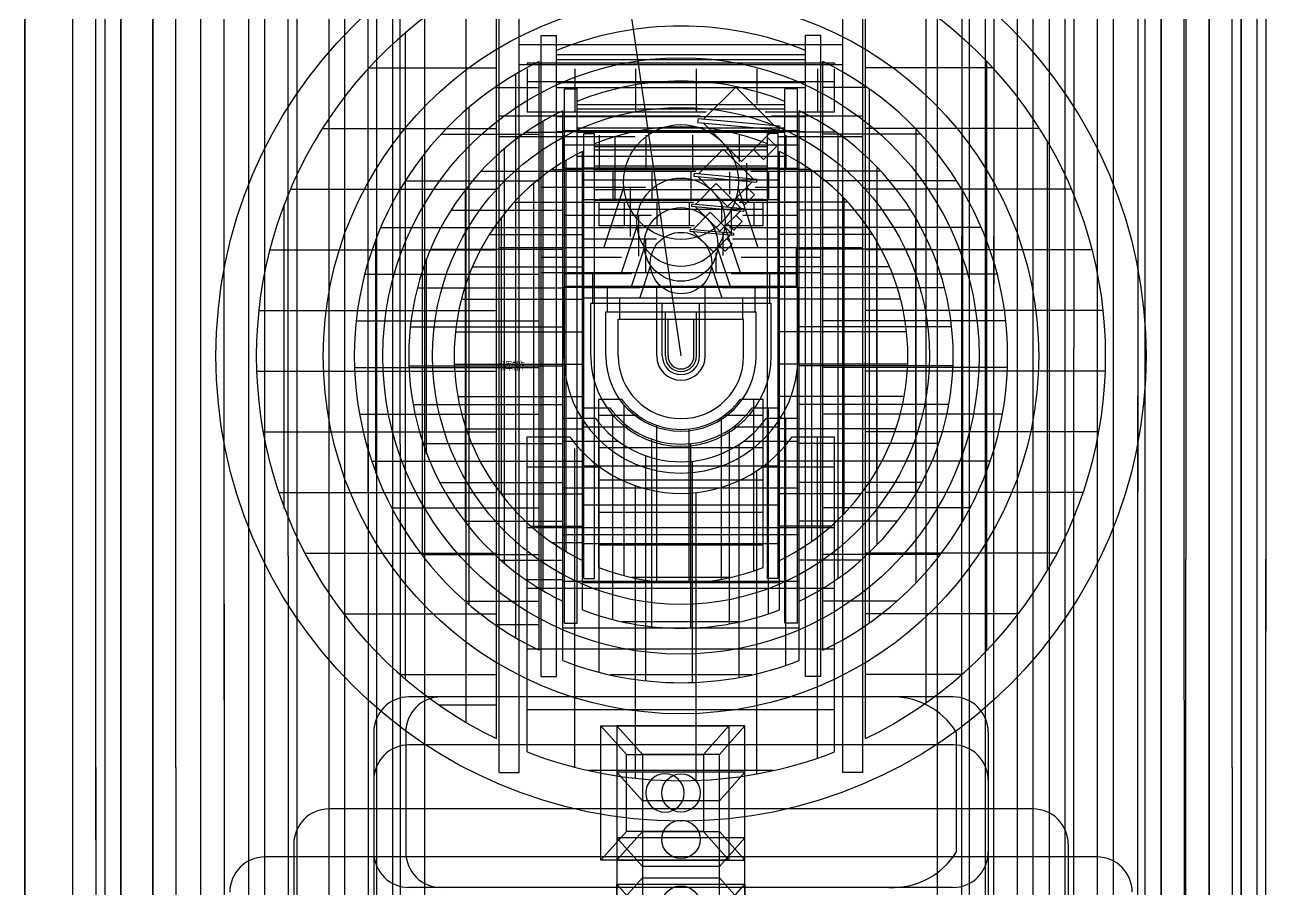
# Model space of a CAD drawing. Header units: millimetres. Extents: x -1040173 to 349982, y -145921 to 298175.
# Drawn here: x -562657.6 to -562398.3, y 248661.4 to 248840.9 of the extents above; entities that cross this region are included whole.
import ezdxf
from ezdxf.enums import TextEntityAlignment as Align

# ---------------------------------------------------------------- set-up
doc = ezdxf.new("R2010")
doc.units = ezdxf.units.MM
doc.header["$LTSCALE"] = 500
doc.header["$MEASUREMENT"] = 0
doc.layers.get('0').update_dxf_attribs({"color": 255, "linetype": 'CONTINUOUS'})
for name, color, linetype in [('H-BASE', 7, 'CONTINUOUS'), ('H-DIMS-FANS', 7, 'CONTINUOUS'), ('H-EQUP-CT', 4, 'CONTINUOUS')]:
    doc.layers.add(name, color=color, linetype=linetype)
doc.styles.add('TH-STYLE1', font='Stfangso_0.ttf', dxfattribs={"width": 0.7})

# ---------------------------------------------------------------- blocks, each defined once
blk = doc.blocks.new('BLKF0012')
at = {"layer": 'H-EQUP-CT', "linetype": 'Continuous'}
for p, q in [((2, 2.1), (-2, 2.1)), ((-2, 2.1), (-2, -2.1)), ((-1.2, 1.2), (-2, 2.1)), ((1.2, 1.2), (2, 2.1)), ((2, -2.1), (2, 2.1)), ((1.2, 1.2), (-1.2, 1.2)), ((-1.2, 1.2), (-1.2, -1.2)), ((1.2, -1.2), (1.2, 1.2)), ((-1.2, -1.2), (-2, -2.1)), ((-1.2, -1.2), (1.2, -1.2)), ((1.2, -1.2), (2, -2.1)), ((-2, -2.1), (2, -2.1))]:
    blk.add_line(p, q, dxfattribs=at)
blk.add_circle((0, 0), 0.6, dxfattribs=at)
blk = doc.blocks.new('冷却塔(参照元亨）')
at = {"layer": 'H-BASE'}
for points in [[(-1247.2, -10806.4), (-1247.2, -4656.4), (-947.2, -4656.4), (-947.2, -10806.4)], [(-1247.2, -4656.4), (-1247.2, -10806.4), (-947.2, -10806.4), (-947.2, -4656.4)], [(2552.8, -10806.4), (2552.8, -4656.4), (2852.8, -4656.4), (2852.8, -10806.4)], [(2552.8, -4656.4), (2552.8, -10806.4), (2852.8, -10806.4), (2852.8, -4656.4)], [(2852.8, -10806.4), (2852.8, -4656.4), (2552.8, -4656.4), (2552.8, -10806.4)], [(-1247.2, -4891.4), (-1247.2, -10571.4), (-947.2, -10571.4), (-947.2, -4891.4)], [(-997.2, -4891.4), (-997.2, -10571.4), (-697.2, -10571.4), (-697.2, -4891.4)], [(2302.8, -4891.4), (2302.8, -10571.4), (2602.8, -10571.4), (2602.8, -4891.4)], [(2552.8, -4891.4), (2552.8, -10571.4), (2852.8, -10571.4), (2852.8, -4891.4)], [(-847.2, -5091.4), (-847.2, -10371.4), (-547.2, -10371.4), (-547.2, -5091.4)], [(2152.8, -5091.4), (2152.8, -10371.4), (2452.8, -10371.4), (2452.8, -5091.4)], [(-847.2, -5391.4), (-847.2, -10071.4), (-547.2, -10071.4), (-547.2, -5391.4)], [(2152.8, -5391.4), (2152.8, -10071.4), (2452.8, -10071.4), (2452.8, -5391.4)], [(1952.8, -5541.4), (1952.8, -9921.4), (2252.8, -9921.4), (2252.8, -5541.4)], [(-397.2, -5741.4), (-397.2, -9721.4), (-97.2, -9721.4), (-97.2, -5741.4)], [(1702.8, -5741.4), (1702.8, -9721.4), (2002.8, -9721.4), (2002.8, -5741.4)], [(-397.2, -5891.4), (-397.2, -9571.4), (-97.2, -9571.4), (-97.2, -5891.4)], [(-297.2, -5891.4), (-297.2, -9571.4), (2.8, -9571.4), (2.8, -5891.4)], [(1602.8, -5891.4), (1602.8, -9571.4), (1902.8, -9571.4), (1902.8, -5891.4)], [(1702.8, -5891.4), (1702.8, -9571.4), (2002.8, -9571.4), (2002.8, -5891.4)]]:
    blk.add_lwpolyline(points, close=True, dxfattribs=at)
at = {"layer": 'H-DIMS-FANS'}
blk.add_line((-66, -1805), (802.8, -7731.4), dxfattribs=at)
at = {"layer": 'H-EQUP-CT', "linetype": 'Continuous'}
for p, q in [((-1097.2, -10706.4), (-1097.2, -4756.4)), ((-1025.2, -9241.8), (-1025.2, -4756.4)), ((2630.8, -4756.4), (2630.8, -8591)), ((-1097.2, -10481.4), (-1097.2, -4981.4)), ((-1025.2, -9016.8), (-1025.2, -4981.4)), ((-847.2, -10481.4), (-847.2, -4981.4)), ((-775.2, -9016.8), (-775.2, -4981.4)), ((2380.8, -4981.4), (2380.8, -8366)), ((2452.8, -4981.4), (2452.8, -10481.4)), ((2452.8, -10481.4), (2452.8, -4981.4)), ((2524.8, -9016.8), (2524.8, -4981.4)), ((2630.8, -4981.4), (2630.8, -8366)), ((-697.2, -10271.4), (-697.2, -5191.4)), ((-625.2, -8806.8), (-625.2, -5191.4)), ((2230.8, -5191.4), (2230.8, -8156)), ((2302.8, -5191.4), (2302.8, -10271.4)), ((2302.8, -10271.4), (2302.8, -5191.4)), ((2374.8, -8806.8), (2374.8, -5191.4)), ((-697.2, -9971.4), (-697.2, -5491.4)), ((-625.2, -8506.8), (-625.2, -5491.4)), ((2230.8, -5491.4), (2230.8, -7856)), ((2302.8, -5491.4), (2302.8, -9971.4)), ((-497.2, -9821.4), (-497.2, -5641.4)), ((-425.2, -8356.8), (-425.2, -5641.4)), ((2030.8, -5641.4), (2030.8, -7706)), ((2102.8, -5641.4), (2102.8, -9821.4)), ((-247.2, -9621.4), (-247.2, -5841.4)), ((-175.2, -8156.8), (-175.2, -5841.4)), ((1780.8, -5841.4), (1780.8, -7506)), ((1852.8, -5841.4), (1852.8, -9621.4)), ((-247.2, -9471.4), (-247.2, -5991.4)), ((-175.2, -8006.8), (-175.2, -5991.4)), ((-147.2, -9471.4), (-147.2, -5991.4)), ((-75.2, -8006.8), (-75.2, -5991.4)), ((1680.8, -5991.4), (1680.8, -7356)), ((1752.8, -5991.4), (1752.8, -9471.4)), ((1780.8, -5991.4), (1780.8, -7356)), ((1852.8, -5991.4), (1852.8, -9471.4)), ((234.2, -9032.9), (234.2, -6429.9)), ((234.2, -9032.9), (234.2, -6429.9)), ((297.3, -9032.9), (297.3, -6429.9)), ((297.3, -9032.9), (297.3, -6429.9)), ((1308.2, -9032.9), (1308.2, -6429.9)), ((1308.2, -9032.9), (1308.2, -6429.9)), ((1371.4, -9032.9), (1371.4, -6429.9)), ((1371.4, -9032.9), (1371.4, -6429.9)), ((226.3, -8926.5), (226.3, -6536.3)), ((226.3, -8926.5), (226.3, -6536.3)), ((1379.2, -8926.5), (1379.2, -6536.3)), ((1379.2, -8926.5), (1379.2, -6536.3)), ((131.6, -8876), (131.6, -6586.8)), ((131.6, -8876), (131.6, -6586.8)), ((1568.8, -8814.9), (1568.8, -6647.9)), ((1568.8, -8814.9), (1568.8, -6647.9)), ((-58, -8741.3), (-58, -6721.5)), ((-58, -8741.3), (-58, -6721.5)), ((365.4, -8732.6), (365.4, -6730.3)), ((365.4, -6730.3), (414, -6730.3)), ((365.4, -8732.6), (365.4, -6730.3)), ((365.4, -6730.3), (414, -6730.3)), ((365.4, -8732.6), (365.4, -6730.3)), ((365.4, -6730.3), (414, -6730.3)), ((414, -8732.6), (414, -6730.3)), ((414, -8732.6), (414, -6730.3)), ((414, -8732.6), (414, -6730.3)), ((1191.6, -8732.6), (1191.6, -6730.3)), ((1240.2, -6730.3), (1191.6, -6730.3)), ((1191.6, -8732.6), (1191.6, -6730.3)), ((1240.2, -6730.3), (1191.6, -6730.3)), ((1191.6, -8732.6), (1191.6, -6730.3)), ((1240.2, -6730.3), (1191.6, -6730.3)), ((1240.2, -8732.6), (1240.2, -6730.3)), ((1240.2, -8732.6), (1240.2, -6730.3)), ((1240.2, -8732.6), (1240.2, -6730.3)), ((297.3, -6758.4), (1308.2, -6758.4)), ((297.3, -6758.4), (1308.2, -6758.4)), ((1308.2, -6821.6), (297.3, -6821.6)), ((1308.2, -6821.6), (297.3, -6821.6)), ((1283, -6816.6), (322.6, -6816.6)), ((322.6, -6816.6), (322.6, -6821.6)), ((1283, -6816.6), (322.6, -6816.6)), ((322.6, -6816.6), (322.6, -6821.6)), ((359.4, -8650.7), (359.4, -6812.1)), ((359.4, -8650.7), (359.4, -6812.1)), ((359.4, -8650.7), (359.4, -6812.1)), ((1191.6, -6790.5), (414, -6790.5)), ((1191.6, -6790.5), (414, -6790.5)), ((1191.6, -6790.5), (414, -6790.5)), ((1191.6, -6806.1), (414, -6806.1)), ((1191.6, -6806.1), (414, -6806.1)), ((1191.6, -6806.1), (414, -6806.1)), ((1246.2, -8650.7), (1246.2, -6812.1)), ((1246.2, -8650.7), (1246.2, -6812.1)), ((1246.2, -8650.7), (1246.2, -6812.1)), ((1283, -6816.6), (1283, -6821.6)), ((1283, -6816.6), (1283, -6821.6)), ((1758.3, -8652.2), (1758.3, -6810.7)), ((1758.3, -8652.2), (1758.3, -6810.7)), ((-172, -6831.1), (226.3, -6831.1)), ((-172, -6831.1), (226.3, -6831.1)), ((286.5, -8611.9), (286.5, -6850.9)), ((286.5, -8611.9), (286.5, -6850.9)), ((286.5, -8611.9), (286.5, -6850.9)), ((322.6, -6834.8), (322.6, -6970.1)), ((322.6, -6834.8), (322.6, -6970.1)), ((471.1, -6834.8), (471.1, -6970.1)), ((471.1, -6834.8), (471.1, -6970.1)), ((660.6, -6834.8), (660.6, -6970.1)), ((660.6, -6834.8), (660.6, -6970.1)), ((850.2, -6834.8), (850.2, -6970.1)), ((850.2, -6834.8), (850.2, -6970.1)), ((1039.7, -6834.8), (1039.7, -6942.8)), ((1039.7, -6834.8), (1039.7, -6942.8)), ((1229.3, -6834.8), (1229.3, -6970.1)), ((1229.3, -6834.8), (1229.3, -6970.1)), ((1283, -6970.1), (1283, -6834.8)), ((1283, -6970.1), (1283, -6834.8)), ((1777.6, -6831.1), (1379.2, -6831.1)), ((1777.6, -6831.1), (1379.2, -6831.1)), ((220.5, -6893.1), (359.4, -6893.1)), ((220.5, -6893.1), (359.4, -6893.1)), ((220.5, -6893.1), (359.4, -6893.1)), ((1283, -6875.3), (322.6, -6875.3)), ((1283, -6875.3), (322.6, -6875.3)), ((1191.6, -6878), (414, -6878)), ((1191.6, -6878), (414, -6878)), ((1191.6, -6878), (414, -6878)), ((1191.6, -6893.5), (414, -6893.5)), ((1191.6, -6893.5), (414, -6893.5)), ((1191.6, -6893.5), (414, -6893.5)), ((438.3, -8565.7), (438.3, -6897.1)), ((438.3, -6897.1), (478.8, -6897.1)), ((478.8, -8565.7), (478.8, -6897.1)), ((874.7, -6991), (974.3, -6891.4)), ((874.7, -6991), (974.3, -6891.4)), ((1094.2, -7011.3), (974.3, -6891.4)), ((1094.2, -7011.3), (974.3, -6891.4)), ((1126.8, -8565.7), (1126.8, -6897.1)), ((1167.3, -6897.1), (1126.8, -6897.1)), ((1167.3, -8565.7), (1167.3, -6897.1)), ((1385, -6893.1), (1246.2, -6893.1)), ((1385, -6893.1), (1246.2, -6893.1)), ((1385, -6893.1), (1246.2, -6893.1)), ((1392, -8564.9), (1392, -6897.9)), ((1392, -8564.9), (1392, -6897.9)), ((1392, -8564.9), (1392, -6897.9)), ((-247.5, -8542.4), (-247.5, -6920.4)), ((-247.5, -8542.4), (-247.5, -6920.4)), ((140.7, -8508.2), (140.7, -6954.6)), ((140.7, -8508.2), (140.7, -6954.6)), ((140.7, -8508.2), (140.7, -6954.6)), ((881.3, -6970.1), (322.6, -6970.1)), ((881.3, -6970.1), (322.6, -6970.1)), ((433.3, -8497.5), (433.3, -6965.3)), ((1126.8, -6947.3), (478.8, -6947.3)), ((1126.8, -6960.3), (478.8, -6960.3)), ((1283, -6970.1), (1065.5, -6970.1)), ((1283, -6970.1), (1065.5, -6970.1)), ((1172.3, -8497.5), (1172.3, -6965.3)), ((863.1, -6982.7), (234.2, -6982.7)), ((863.1, -6982.7), (234.2, -6982.7)), ((372.5, -8465.1), (372.5, -6997.7)), ((414, -6983), (1191.6, -6983)), ((414, -6983), (1191.6, -6983)), ((414, -6983), (1191.6, -6983)), ((856, -6989.3), (854.8, -7001.9)), ((856, -6989.3), (854.8, -7001.9)), ((854.8, -7001.9), (1109.4, -7025.4)), ((854.8, -7001.9), (1109.4, -7025.4)), ((856, -6989.3), (1110.5, -7012.8)), ((856, -6989.3), (1110.5, -7012.8)), ((992.2, -7123.7), (871.9, -7003.5)), ((992.2, -7123.7), (871.9, -7003.5)), ((1371.4, -6982.7), (1086, -6982.7)), ((1371.4, -6982.7), (1086, -6982.7)), ((1110.5, -7012.8), (1109.4, -7025.4)), ((1110.5, -7012.8), (1109.4, -7025.4)), ((-317.8, -7020.6), (226.3, -7020.6)), ((-317.8, -7020.6), (226.3, -7020.6)), ((52.9, -7038.9), (359.4, -7038.9)), ((52.9, -7038.9), (359.4, -7038.9)), ((52.9, -7038.9), (359.4, -7038.9)), ((234.2, -7045.9), (659.1, -7045.9)), ((234.2, -7045.9), (659.1, -7045.9)), ((317.6, -7032.8), (433.3, -7032.8)), ((1191.6, -7031.6), (414, -7031.6)), ((1191.6, -7031.6), (414, -7031.6)), ((1191.6, -7031.6), (414, -7031.6)), ((1172.1, -7027.7), (433.4, -7027.7)), ((433.4, -7027.7), (433.4, -7031.6)), ((1172.1, -7027.7), (433.4, -7027.7)), ((433.4, -7027.7), (433.4, -7031.6)), ((1172.1, -7027.7), (433.4, -7027.7)), ((433.4, -7027.7), (433.4, -7031.6)), ((433.4, -7041.7), (433.4, -7145.8)), ((433.4, -7041.7), (433.4, -7145.8)), ((433.4, -7041.7), (433.4, -7145.8)), ((1126.8, -7020.2), (478.8, -7020.2)), ((1126.8, -7033.2), (478.8, -7033.2)), ((499, -8426.7), (499, -7036.2)), ((499, -7036.2), (532.8, -7036.2)), ((499, -8426.7), (499, -7036.2)), ((499, -7036.2), (532.8, -7036.2)), ((499, -8426.7), (499, -7036.2)), ((499, -7036.2), (532.8, -7036.2)), ((532.8, -8426.7), (532.8, -7036.2)), ((532.8, -8426.7), (532.8, -7036.2)), ((532.8, -8426.7), (532.8, -7036.2)), ((547.6, -7041.7), (547.6, -7145.8)), ((547.6, -7041.7), (547.6, -7145.8)), ((547.6, -7041.7), (547.6, -7145.8)), ((597.5, -7245.6), (597.5, -7045.9)), ((597.5, -7245.6), (597.5, -7045.9)), ((693.4, -7041.7), (693.4, -7145.8)), ((693.4, -7041.7), (693.4, -7145.8)), ((693.4, -7041.7), (693.4, -7145.8)), ((839.2, -7041.7), (839.2, -7145.8)), ((839.2, -7041.7), (839.2, -7145.8)), ((839.2, -7041.7), (839.2, -7145.8)), ((985, -7041.7), (985, -7124.8)), ((985, -7041.7), (985, -7124.8)), ((985, -7041.7), (985, -7124.8)), ((992.2, -7123.7), (1092.2, -7023.8)), ((992.2, -7123.7), (1092.2, -7023.8)), ((1070.4, -7045.5), (1101.7, -7076.8)), ((1070.4, -7045.5), (1101.7, -7076.8)), ((1072.8, -8426.7), (1072.8, -7036.2)), ((1106.5, -7036.2), (1072.8, -7036.2)), ((1072.8, -8426.7), (1072.8, -7036.2)), ((1106.5, -7036.2), (1072.8, -7036.2)), ((1072.8, -8426.7), (1072.8, -7036.2)), ((1106.5, -7036.2), (1072.8, -7036.2)), ((1104, -7045.9), (1371.4, -7045.9)), ((1104, -7045.9), (1371.4, -7045.9)), ((1106.5, -8426.7), (1106.5, -7036.2)), ((1106.5, -8426.7), (1106.5, -7036.2)), ((1106.5, -8426.7), (1106.5, -7036.2)), ((1130.8, -7041.7), (1130.8, -7145.8)), ((1130.8, -7041.7), (1130.8, -7145.8)), ((1130.8, -7041.7), (1130.8, -7145.8)), ((1172.1, -7027.7), (1172.1, -7031.6)), ((1172.1, -7027.7), (1172.1, -7031.6)), ((1172.1, -7027.7), (1172.1, -7031.6)), ((1172.1, -7145.8), (1172.1, -7041.7)), ((1172.1, -7145.8), (1172.1, -7041.7)), ((1172.1, -7145.8), (1172.1, -7041.7)), ((1288, -7032.8), (1172.3, -7032.8)), ((1552.6, -7038.9), (1246.2, -7038.9)), ((1552.6, -7038.9), (1246.2, -7038.9)), ((1552.6, -7038.9), (1246.2, -7038.9)), ((1293.8, -8426), (1293.8, -7036.9)), ((1923.4, -7020.6), (1379.2, -7020.6)), ((1923.4, -7020.6), (1379.2, -7020.6)), ((1537.8, -8439.7), (1537.8, -7023.1)), ((1537.8, -8439.7), (1537.8, -7023.1)), ((1537.8, -8439.7), (1537.8, -7023.1)), ((251, -8378.8), (251, -7084)), ((1172.1, -7072.9), (433.4, -7072.9)), ((1172.1, -7072.9), (433.4, -7072.9)), ((1172.1, -7072.9), (433.4, -7072.9)), ((494.9, -8369.8), (494.9, -7093)), ((494.9, -8369.8), (494.9, -7093)), ((494.9, -8369.8), (494.9, -7093)), ((1072.8, -7078), (532.8, -7078)), ((1072.8, -7078), (532.8, -7078)), ((1072.8, -7078), (532.8, -7078)), ((1072.8, -7088.8), (532.8, -7088.8)), ((1072.8, -7088.8), (532.8, -7088.8)), ((1072.8, -7088.8), (532.8, -7088.8)), ((858.1, -7161.9), (934.8, -7085.3)), ((858.1, -7161.9), (934.8, -7085.3)), ((858.1, -7161.9), (934.8, -7085.3)), ((1027, -7177.5), (934.8, -7085.3)), ((1027, -7177.5), (934.8, -7085.3)), ((1027, -7177.5), (934.8, -7085.3)), ((1029.1, -7086.9), (1060.3, -7118.1)), ((1029.1, -7086.9), (1060.3, -7118.1)), ((1060.3, -7118.1), (1101.7, -7076.8)), ((1060.3, -7118.1), (1101.7, -7076.8)), ((1110.7, -8369.8), (1110.7, -7093)), ((1110.7, -8369.8), (1110.7, -7093)), ((1110.7, -8369.8), (1110.7, -7093)), ((1947.9, -8402), (1947.9, -7060.8)), ((1947.9, -8402), (1947.9, -7060.8)), ((-5.1, -8355.3), (-5.1, -7107.6)), ((-5.1, -8355.3), (-5.1, -7107.6)), ((-5.1, -8355.3), (-5.1, -7107.6)), ((444.2, -8342.9), (444.2, -7120)), ((444.2, -8342.9), (444.2, -7120)), ((444.2, -8342.9), (444.2, -7120)), ((478.8, -7107.7), (1126.8, -7107.7)), ((1008.1, -7242.3), (1008.1, -7128.7)), ((1008.1, -7242.3), (1008.1, -7128.7)), ((177.9, -7154.3), (433.3, -7154.3)), ((849.2, -7155.5), (365.4, -7155.5)), ((849.2, -7155.5), (365.4, -7155.5)), ((849.2, -7155.5), (365.4, -7155.5)), ((398.4, -7149.2), (494.9, -7149.2)), ((398.4, -7149.2), (494.9, -7149.2)), ((398.4, -7149.2), (494.9, -7149.2)), ((863.2, -7145.8), (433.4, -7145.8)), ((863.2, -7145.8), (433.4, -7145.8)), ((863.2, -7145.8), (433.4, -7145.8)), ((1126.8, -7148.2), (478.8, -7148.2)), ((1110.6, -7145), (495, -7145)), ((495, -7145), (495, -7148.2)), ((495, -7156.6), (495, -7243.4)), ((1072.8, -7138.8), (532.8, -7138.8)), ((1072.8, -7138.8), (532.8, -7138.8)), ((1072.8, -7138.8), (532.8, -7138.8)), ((1072.8, -7149.6), (532.8, -7149.6)), ((1072.8, -7149.6), (532.8, -7149.6)), ((1072.8, -7149.6), (532.8, -7149.6)), ((590.2, -7156.6), (590.2, -7243.4)), ((711.7, -7156.6), (711.7, -7243.4)), ((833.2, -7156.6), (833.2, -7243.4)), ((843.7, -7160.6), (842.8, -7170.2)), ((843.7, -7160.6), (842.8, -7170.2)), ((843.7, -7160.6), (842.8, -7170.2)), ((842.8, -7170.2), (1038.6, -7188.3)), ((842.8, -7170.2), (1038.6, -7188.3)), ((842.8, -7170.2), (1038.6, -7188.3)), ((843.7, -7160.6), (1039.5, -7178.6)), ((843.7, -7160.6), (1039.5, -7178.6)), ((843.7, -7160.6), (1039.5, -7178.6)), ((948.5, -7264), (856, -7171.4)), ((948.5, -7264), (856, -7171.4)), ((948.5, -7264), (856, -7171.4)), ((954.7, -7156.6), (954.7, -7225.9)), ((1172.1, -7145.8), (1004.9, -7145.8)), ((1172.1, -7145.8), (1004.9, -7145.8)), ((1172.1, -7145.8), (1004.9, -7145.8)), ((1240.2, -7155.5), (1020.7, -7155.5)), ((1240.2, -7155.5), (1020.7, -7155.5)), ((1240.2, -7155.5), (1020.7, -7155.5)), ((1076.2, -7156.6), (1076.2, -7243.4)), ((1110.6, -7145), (1110.6, -7148.2)), ((1110.6, -7243.4), (1110.6, -7156.6)), ((1207.1, -7149.2), (1110.7, -7149.2)), ((1207.1, -7149.2), (1110.7, -7149.2)), ((1207.1, -7149.2), (1110.7, -7149.2)), ((1427.7, -7154.3), (1172.3, -7154.3)), ((1212, -8310.2), (1212, -7152.6)), ((1212, -8310.2), (1212, -7152.6)), ((1212, -8310.2), (1212, -7152.6)), ((1415.3, -8321.6), (1415.3, -7141.2)), ((-417.6, -7210.2), (226.3, -7210.2)), ((-417.6, -7210.2), (226.3, -7210.2)), ((-59.2, -7184.7), (359.4, -7184.7)), ((-59.2, -7184.7), (359.4, -7184.7)), ((-59.2, -7184.7), (359.4, -7184.7)), ((129.5, -8251.3), (129.5, -7211.5)), ((343, -8270.9), (343, -7191.9)), ((343, -8270.9), (343, -7191.9)), ((343, -8270.9), (343, -7191.9)), ((365.4, -7204.1), (692.3, -7204.1)), ((365.4, -7204.1), (692.3, -7204.1)), ((365.4, -7204.1), (692.3, -7204.1)), ((1110.6, -7182.6), (495, -7182.6)), ((532.8, -7211.7), (1072.8, -7211.7)), ((532.8, -7211.7), (1072.8, -7211.7)), ((532.8, -7211.7), (1072.8, -7211.7)), ((561.6, -7393.4), (624.1, -7204.9)), ((561.6, -7393.4), (624.1, -7204.9)), ((644.8, -7357.7), (644.8, -7204.1)), ((644.8, -7357.7), (644.8, -7204.1)), ((644.8, -7357.7), (644.8, -7204.1)), ((848.9, -7256.8), (912.8, -7193)), ((989.6, -7269.8), (912.8, -7193)), ((948.5, -7264), (1025.4, -7187.1)), ((948.5, -7264), (1025.4, -7187.1)), ((948.5, -7264), (1025.4, -7187.1)), ((1044, -7393.4), (981.4, -7204.9)), ((1044, -7393.4), (981.4, -7204.9)), ((1008.6, -7203.8), (1032.7, -7227.9)), ((1008.6, -7203.8), (1032.7, -7227.9)), ((1008.6, -7203.8), (1032.7, -7227.9)), ((1034.5, -7204.1), (1240.2, -7204.1)), ((1034.5, -7204.1), (1240.2, -7204.1)), ((1034.5, -7204.1), (1240.2, -7204.1)), ((1039.5, -7178.6), (1038.6, -7188.3)), ((1039.5, -7178.6), (1038.6, -7188.3)), ((1039.5, -7178.6), (1038.6, -7188.3)), ((1664.8, -7184.7), (1246.2, -7184.7)), ((1664.8, -7184.7), (1246.2, -7184.7)), ((1664.8, -7184.7), (1246.2, -7184.7)), ((2023.1, -7210.2), (1379.2, -7210.2)), ((2023.1, -7210.2), (1379.2, -7210.2)), ((282.1, -7250.5), (494.9, -7250.5)), ((282.1, -7250.5), (494.9, -7250.5)), ((282.1, -7250.5), (494.9, -7250.5)), ((841.5, -7251.5), (438.3, -7251.5)), ((853.1, -7243.4), (495, -7243.4)), ((1072.8, -7245.4), (532.8, -7245.4)), ((1072.8, -7245.4), (532.8, -7245.4)), ((1072.8, -7245.4), (532.8, -7245.4)), ((1059.3, -7242.7), (546.3, -7242.7)), ((546.3, -7242.7), (546.3, -7245.4)), ((1059.3, -7242.7), (546.3, -7242.7)), ((546.3, -7242.7), (546.3, -7245.4)), ((1059.3, -7242.7), (546.3, -7242.7)), ((546.3, -7242.7), (546.3, -7245.4)), ((546.3, -7252.4), (546.3, -7324.7)), ((546.3, -7252.4), (546.3, -7324.7)), ((546.3, -7252.4), (546.3, -7324.7)), ((625.6, -7252.4), (625.6, -7324.7)), ((625.6, -7252.4), (625.6, -7324.7)), ((625.6, -7252.4), (625.6, -7324.7)), ((726.8, -7252.4), (726.8, -7324.7)), ((726.8, -7252.4), (726.8, -7324.7)), ((726.8, -7252.4), (726.8, -7324.7)), ((828.1, -7252.4), (828.1, -7324.7)), ((828.1, -7252.4), (828.1, -7324.7)), ((828.1, -7252.4), (828.1, -7324.7)), ((929.3, -7252.4), (929.3, -7310.1)), ((929.3, -7252.4), (929.3, -7310.1)), ((929.3, -7252.4), (929.3, -7310.1)), ((1110.6, -7243.4), (971.2, -7243.4)), ((976.8, -7235.6), (1000.9, -7259.7)), ((976.8, -7235.6), (1000.9, -7259.7)), ((976.8, -7235.6), (1000.9, -7259.7)), ((1167.3, -7251.5), (984.3, -7251.5)), ((1000.9, -7259.7), (1032.7, -7227.9)), ((1000.9, -7259.7), (1032.7, -7227.9)), ((1000.9, -7259.7), (1032.7, -7227.9)), ((1030.6, -7252.4), (1030.6, -7324.7)), ((1030.6, -7252.4), (1030.6, -7324.7)), ((1030.6, -7252.4), (1030.6, -7324.7)), ((1059.3, -7242.7), (1059.3, -7245.4)), ((1059.3, -7242.7), (1059.3, -7245.4)), ((1059.3, -7242.7), (1059.3, -7245.4)), ((1059.3, -7324.7), (1059.3, -7252.4)), ((1059.3, -7324.7), (1059.3, -7252.4)), ((1059.3, -7324.7), (1059.3, -7252.4)), ((1323.5, -7250.5), (1110.7, -7250.5)), ((1323.5, -7250.5), (1110.7, -7250.5)), ((1323.5, -7250.5), (1110.7, -7250.5)), ((1313.2, -8223.3), (1313.2, -7239.6)), ((1313.2, -8223.3), (1313.2, -7239.6)), ((1313.2, -8223.3), (1313.2, -7239.6)), ((1683.6, -8247.3), (1683.6, -7215.6)), ((1683.6, -8247.3), (1683.6, -7215.6)), ((1683.6, -8247.3), (1683.6, -7215.6)), ((-437.1, -8207.7), (-437.1, -7258.4)), ((-437.1, -8207.7), (-437.1, -7258.4)), ((84.5, -7275.8), (433.3, -7275.8)), ((438.3, -7292), (710.7, -7292)), ((1059.3, -7274.1), (546.3, -7274.1)), ((1059.3, -7274.1), (546.3, -7274.1)), ((1059.3, -7274.1), (546.3, -7274.1)), ((671.2, -7420), (671.2, -7292)), ((836.9, -7255.7), (836.1, -7263.8)), ((836.1, -7263.8), (999.3, -7278.8)), ((836.9, -7255.7), (1000.1, -7270.8)), ((841.2, -7335.9), (894.4, -7282.7)), ((841.2, -7335.9), (894.4, -7282.7)), ((841.2, -7335.9), (894.4, -7282.7)), ((924.2, -7341.9), (847.1, -7264.8)), ((958.5, -7346.7), (894.4, -7282.7)), ((958.5, -7346.7), (894.4, -7282.7)), ((958.5, -7346.7), (894.4, -7282.7)), ((924.2, -7341.9), (988.3, -7277.8)), ((960.7, -7355.2), (960.7, -7267.8)), ((960.7, -7355.2), (960.7, -7267.8)), ((960.7, -7355.2), (960.7, -7267.8)), ((974.3, -7291.8), (994.4, -7311.8)), ((995.9, -7292), (1167.3, -7292)), ((1000.1, -7270.8), (999.3, -7278.8)), ((1521.1, -7275.8), (1172.3, -7275.8)), ((-136, -7330.5), (359.4, -7330.5)), ((-136, -7330.5), (359.4, -7330.5)), ((-136, -7330.5), (359.4, -7330.5)), ((234.2, -7330.2), (561.7, -7330.2)), ((234.2, -7330.2), (561.7, -7330.2)), ((241.7, -8164.6), (241.7, -7298.2)), ((241.7, -8164.6), (241.7, -7298.2)), ((241.7, -8164.6), (241.7, -7298.2)), ((835, -7331.5), (499, -7331.5)), ((835, -7331.5), (499, -7331.5)), ((835, -7331.5), (499, -7331.5)), ((844.7, -7324.7), (546.3, -7324.7)), ((844.7, -7324.7), (546.3, -7324.7)), ((844.7, -7324.7), (546.3, -7324.7)), ((617.3, -7471.4), (665.4, -7326.4)), ((617.3, -7471.4), (665.4, -7326.4)), ((617.3, -7471.4), (665.4, -7326.4)), ((988.3, -7471.4), (940.2, -7326.4)), ((988.3, -7471.4), (940.2, -7326.4)), ((988.3, -7471.4), (940.2, -7326.4)), ((1059.3, -7324.7), (943.1, -7324.7)), ((1059.3, -7324.7), (943.1, -7324.7)), ((1059.3, -7324.7), (943.1, -7324.7)), ((947.8, -7318.2), (967.9, -7338.3)), ((1106.5, -7331.5), (954.1, -7331.5)), ((1106.5, -7331.5), (954.1, -7331.5)), ((1106.5, -7331.5), (954.1, -7331.5)), ((967.9, -7338.3), (994.4, -7311.8)), ((1047.2, -7330.2), (1371.4, -7330.2)), ((1047.2, -7330.2), (1371.4, -7330.2)), ((1741.5, -7330.5), (1246.2, -7330.5)), ((1741.5, -7330.5), (1246.2, -7330.5)), ((1741.5, -7330.5), (1246.2, -7330.5)), ((1536.8, -8161.3), (1536.8, -7301.5)), ((-150.9, -8097.8), (-150.9, -7367.5)), ((-150.9, -8097.8), (-150.9, -7367.5)), ((-150.9, -8097.8), (-150.9, -7367.5)), ((204.2, -7351.7), (494.9, -7351.7)), ((204.2, -7351.7), (494.9, -7351.7)), ((204.2, -7351.7), (494.9, -7351.7)), ((499, -7365.2), (726, -7365.2)), ((499, -7365.2), (726, -7365.2)), ((499, -7365.2), (726, -7365.2)), ((693.1, -7471.9), (693.1, -7365.2)), ((693.1, -7471.9), (693.1, -7365.2)), ((693.1, -7471.9), (693.1, -7365.2)), ((831.2, -7335), (830.6, -7341.7)), ((831.2, -7335), (830.6, -7341.7)), ((831.2, -7335), (830.6, -7341.7)), ((830.6, -7341.7), (966.6, -7354.3)), ((830.6, -7341.7), (966.6, -7354.3)), ((830.6, -7341.7), (966.6, -7354.3)), ((831.2, -7335), (967.2, -7347.5)), ((831.2, -7335), (967.2, -7347.5)), ((831.2, -7335), (967.2, -7347.5)), ((904, -7406.8), (839.7, -7342.5)), ((904, -7406.8), (839.7, -7342.5)), ((904, -7406.8), (839.7, -7342.5)), ((904, -7406.8), (957.4, -7353.4)), ((904, -7406.8), (957.4, -7353.4)), ((904, -7406.8), (957.4, -7353.4)), ((934.4, -7417.9), (934.4, -7345)), ((945.7, -7365), (962.4, -7381.7)), ((945.7, -7365), (962.4, -7381.7)), ((945.7, -7365), (962.4, -7381.7)), ((963.7, -7365.2), (1106.5, -7365.2)), ((963.7, -7365.2), (1106.5, -7365.2)), ((963.7, -7365.2), (1106.5, -7365.2)), ((967.2, -7347.5), (966.6, -7354.3)), ((967.2, -7347.5), (966.6, -7354.3)), ((967.2, -7347.5), (966.6, -7354.3)), ((1401.4, -7351.7), (1110.7, -7351.7)), ((1401.4, -7351.7), (1110.7, -7351.7)), ((1401.4, -7351.7), (1110.7, -7351.7)), ((1680.8, -9471.4), (1680.8, -7356)), ((1780.8, -9471.4), (1780.8, -7356)), ((-482.1, -7399.7), (226.3, -7399.7)), ((-482.1, -7399.7), (226.3, -7399.7)), ((20.5, -7397.3), (433.3, -7397.3)), ((1371.4, -7393.4), (234.2, -7393.4)), ((1371.4, -7393.4), (234.2, -7393.4)), ((442.7, -7393.4), (442.7, -7516.6)), ((442.7, -7393.4), (442.7, -7516.6)), ((648.2, -7514.7), (688.3, -7393.9)), ((912.5, -7470.1), (912.5, -7409.4)), ((912.5, -7470.1), (912.5, -7409.4)), ((912.5, -7470.1), (912.5, -7409.4)), ((957.4, -7514.7), (917.3, -7393.9)), ((923.7, -7387.1), (940.4, -7403.8)), ((923.7, -7387.1), (940.4, -7403.8)), ((923.7, -7387.1), (940.4, -7403.8)), ((940.4, -7403.8), (962.4, -7381.7)), ((940.4, -7403.8), (962.4, -7381.7)), ((940.4, -7403.8), (962.4, -7381.7)), ((1162.9, -7393.4), (1162.9, -7516.6)), ((1162.9, -7393.4), (1162.9, -7516.6)), ((1585.1, -7397.3), (1172.3, -7397.3)), ((2087.7, -7399.7), (1379.2, -7399.7)), ((2087.7, -7399.7), (1379.2, -7399.7)), ((1414.5, -8089.6), (1414.5, -7373.2)), ((1414.5, -8089.6), (1414.5, -7373.2)), ((1414.5, -8089.6), (1414.5, -7373.2)), ((8, -8036.8), (8, -7428.2)), ((365.4, -7422.8), (617.3, -7422.8)), ((365.4, -7422.8), (617.3, -7422.8)), ((365.4, -7422.8), (617.3, -7422.8)), ((990.8, -7422.8), (1240.2, -7422.8)), ((990.8, -7422.8), (1240.2, -7422.8)), ((990.8, -7422.8), (1240.2, -7422.8)), ((-185.6, -7476.3), (359.4, -7476.3)), ((-185.6, -7476.3), (359.4, -7476.3)), ((-185.6, -7476.3), (359.4, -7476.3)), ((140.5, -7985.9), (140.5, -7478.7)), ((140.5, -7985.9), (140.5, -7478.7)), ((140.5, -7985.9), (140.5, -7478.7)), ((150.9, -7453), (494.9, -7453)), ((150.9, -7453), (494.9, -7453)), ((150.9, -7453), (494.9, -7453)), ((1240.2, -7471.4), (365.4, -7471.4)), ((1240.2, -7471.4), (365.4, -7471.4)), ((1240.2, -7471.4), (365.4, -7471.4)), ((438.3, -7474.2), (648.3, -7474.2)), ((525.8, -7471.4), (525.8, -7566.2)), ((525.8, -7471.4), (525.8, -7566.2)), ((525.8, -7471.4), (525.8, -7566.2)), ((673.9, -7550.8), (707.4, -7450.1)), ((673.9, -7550.8), (707.4, -7450.1)), ((673.9, -7550.8), (707.4, -7450.1)), ((931.6, -7550.8), (898.2, -7450.1)), ((931.6, -7550.8), (898.2, -7450.1)), ((931.6, -7550.8), (898.2, -7450.1)), ((959.4, -7474.2), (1167.3, -7474.2)), ((1079.8, -7471.4), (1079.8, -7566.2)), ((1079.8, -7471.4), (1079.8, -7566.2)), ((1079.8, -7471.4), (1079.8, -7566.2)), ((1454.7, -7453), (1110.7, -7453)), ((1454.7, -7453), (1110.7, -7453)), ((1454.7, -7453), (1110.7, -7453)), ((1791.2, -7476.3), (1246.2, -7476.3)), ((1791.2, -7476.3), (1246.2, -7476.3)), ((1791.2, -7476.3), (1246.2, -7476.3)), ((-20.9, -7518.8), (433.3, -7518.8)), ((436.3, -7516.6), (1169.2, -7516.6)), ((436.3, -7731.4), (436.3, -7516.6)), ((436.3, -7516.6), (1169.2, -7516.6)), ((436.3, -7731.4), (436.3, -7516.6)), ((1167.3, -7514.7), (438.3, -7514.7)), ((499, -7517.1), (674, -7517.1)), ((499, -7517.1), (674, -7517.1)), ((499, -7517.1), (674, -7517.1)), ((571.9, -7514.7), (571.9, -7593.7)), ((727, -7731.4), (727, -7516.6)), ((727, -7731.4), (727, -7516.6)), ((878.6, -7731.4), (878.6, -7516.6)), ((878.6, -7731.4), (878.6, -7516.6)), ((933.3, -7517.1), (1106.5, -7517.1)), ((933.3, -7517.1), (1106.5, -7517.1)), ((933.3, -7517.1), (1106.5, -7517.1)), ((1033.6, -7514.7), (1033.6, -7593.7)), ((1169.2, -7731.4), (1169.2, -7516.6)), ((1169.2, -7731.4), (1169.2, -7516.6)), ((1626.4, -7518.8), (1172.3, -7518.8)), ((1780.8, -9621.4), (1780.8, -7506)), ((116.4, -7554.2), (494.9, -7554.2)), ((116.4, -7554.2), (494.9, -7554.2)), ((116.4, -7554.2), (494.9, -7554.2)), ((1106.5, -7550.8), (499, -7550.8)), ((1106.5, -7550.8), (499, -7550.8)), ((1106.5, -7550.8), (499, -7550.8)), ((610.4, -7550.8), (610.4, -7616.7)), ((610.4, -7550.8), (610.4, -7616.7)), ((610.4, -7550.8), (610.4, -7616.7)), ((995.2, -7550.8), (995.2, -7616.7)), ((995.2, -7550.8), (995.2, -7616.7)), ((995.2, -7550.8), (995.2, -7616.7)), ((1489.2, -7554.2), (1110.7, -7554.2)), ((1489.2, -7554.2), (1110.7, -7554.2)), ((1489.2, -7554.2), (1110.7, -7554.2)), ((-516.6, -7589.3), (226.3, -7589.3)), ((-516.6, -7589.3), (226.3, -7589.3)), ((520.9, -7566.2), (1084.7, -7566.2)), ((520.9, -7731.4), (520.9, -7566.2)), ((520.9, -7566.2), (1084.7, -7566.2)), ((520.9, -7731.4), (520.9, -7566.2)), ((520.9, -7566.2), (1084.7, -7566.2)), ((520.9, -7731.4), (520.9, -7566.2)), ((567.9, -7593.7), (1037.7, -7593.7)), ((567.9, -7731.4), (567.9, -7593.7)), ((744.5, -7731.4), (744.5, -7566.2)), ((744.5, -7731.4), (744.5, -7566.2)), ((744.5, -7731.4), (744.5, -7566.2)), ((754.2, -7731.4), (754.2, -7593.7)), ((851.4, -7731.4), (851.4, -7593.7)), ((861.1, -7731.4), (861.1, -7566.2)), ((861.1, -7731.4), (861.1, -7566.2)), ((861.1, -7731.4), (861.1, -7566.2)), ((1037.7, -7731.4), (1037.7, -7593.7)), ((1084.7, -7731.4), (1084.7, -7566.2)), ((1084.7, -7731.4), (1084.7, -7566.2)), ((1084.7, -7731.4), (1084.7, -7566.2)), ((2122.2, -7589.3), (1379.2, -7589.3)), ((2122.2, -7589.3), (1379.2, -7589.3)), ((-212.1, -7622.1), (359.4, -7622.1)), ((-212.1, -7622.1), (359.4, -7622.1)), ((-212.1, -7622.1), (359.4, -7622.1)), ((-43, -7640.3), (433.3, -7640.3)), ((607, -7616.7), (998.5, -7616.7)), ((607, -7731.4), (607, -7616.7)), ((607, -7616.7), (998.5, -7616.7)), ((607, -7731.4), (607, -7616.7)), ((607, -7616.7), (998.5, -7616.7)), ((607, -7731.4), (607, -7616.7)), ((762.3, -7731.4), (762.3, -7616.7)), ((762.3, -7731.4), (762.3, -7616.7)), ((762.3, -7731.4), (762.3, -7616.7)), ((843.3, -7731.4), (843.3, -7616.7)), ((843.3, -7731.4), (843.3, -7616.7)), ((843.3, -7731.4), (843.3, -7616.7)), ((998.5, -7731.4), (998.5, -7616.7)), ((998.5, -7731.4), (998.5, -7616.7)), ((998.5, -7731.4), (998.5, -7616.7)), ((1648.6, -7640.3), (1172.3, -7640.3)), ((1817.7, -7622.1), (1246.2, -7622.1)), ((1817.7, -7622.1), (1246.2, -7622.1)), ((1817.7, -7622.1), (1246.2, -7622.1)), ((98, -7655.5), (494.9, -7655.5)), ((98, -7655.5), (494.9, -7655.5)), ((98, -7655.5), (494.9, -7655.5)), ((1507.6, -7655.5), (1110.7, -7655.5)), ((1507.6, -7655.5), (1110.7, -7655.5)), ((1507.6, -7655.5), (1110.7, -7655.5)), ((2030.8, -9821.4), (2030.8, -7706)), ((94.4, -7756.7), (494.9, -7756.7)), ((94.4, -7756.7), (494.9, -7756.7)), ((94.4, -7756.7), (494.9, -7756.7)), ((1511.2, -7756.7), (1110.7, -7756.7)), ((1511.2, -7756.7), (1110.7, -7756.7)), ((1511.2, -7756.7), (1110.7, -7756.7)), ((-523.4, -7778.8), (226.3, -7778.8)), ((-523.4, -7778.8), (226.3, -7778.8)), ((-217.4, -7767.9), (359.4, -7767.9)), ((-217.4, -7767.9), (359.4, -7767.9)), ((-217.4, -7767.9), (359.4, -7767.9)), ((-47.3, -7761.8), (433.3, -7761.8)), ((1652.9, -7761.8), (1172.3, -7761.8)), ((1822.9, -7767.9), (1246.2, -7767.9)), ((1822.9, -7767.9), (1246.2, -7767.9)), ((1822.9, -7767.9), (1246.2, -7767.9)), ((2129, -7778.8), (1379.2, -7778.8)), ((2129, -7778.8), (1379.2, -7778.8)), ((105.3, -7858), (494.9, -7858)), ((105.3, -7858), (494.9, -7858)), ((105.3, -7858), (494.9, -7858)), ((546.3, -8392.1), (546.3, -7866.4)), ((546.3, -7866.4), (617.2, -7866.4)), ((546.3, -8392.1), (546.3, -7866.4)), ((546.3, -7866.4), (617.2, -7866.4)), ((546.3, -8392.1), (546.3, -7866.4)), ((546.3, -7866.4), (617.2, -7866.4)), ((988.4, -7866.4), (1059.3, -7866.4)), ((988.4, -7866.4), (1059.3, -7866.4)), ((988.4, -7866.4), (1059.3, -7866.4)), ((1030.6, -8402.6), (1030.6, -7866.4)), ((1030.6, -8402.6), (1030.6, -7866.4)), ((1030.6, -8402.6), (1030.6, -7866.4)), ((1059.3, -8392.1), (1059.3, -7866.4)), ((1059.3, -8392.1), (1059.3, -7866.4)), ((1059.3, -8392.1), (1059.3, -7866.4)), ((1500.3, -7858), (1110.7, -7858)), ((1500.3, -7858), (1110.7, -7858)), ((1500.3, -7858), (1110.7, -7858)), ((2230.8, -9971.4), (2230.8, -7856)), ((-201.6, -7913.7), (359.4, -7913.7)), ((-201.6, -7913.7), (359.4, -7913.7)), ((-201.6, -7913.7), (359.4, -7913.7)), ((-34.2, -7883.3), (433.3, -7883.3)), ((495, -8524.3), (495, -7893.4)), ((495, -7893.4), (580.1, -7893.4)), ((590.2, -8554.9), (590.2, -7916.6)), ((625.6, -8417.7), (625.6, -7885.7)), ((625.6, -8417.7), (625.6, -7885.7)), ((625.6, -8417.7), (625.6, -7885.7)), ((1025.5, -7893.4), (1110.6, -7893.4)), ((1076.2, -8536.8), (1076.2, -7893.4)), ((1110.6, -8524.3), (1110.6, -7893.4)), ((1639.8, -7883.3), (1172.3, -7883.3)), ((1807.2, -7913.7), (1246.2, -7913.7)), ((1807.2, -7913.7), (1246.2, -7913.7)), ((1807.2, -7913.7), (1246.2, -7913.7)), ((433.4, -8682.8), (433.4, -7925.8)), ((433.4, -7925.8), (535.5, -7925.8)), ((433.4, -8682.8), (433.4, -7925.8)), ((433.4, -7925.8), (535.5, -7925.8)), ((433.4, -8682.8), (433.4, -7925.8)), ((433.4, -7925.8), (535.5, -7925.8)), ((640.8, -7954.2), (495, -7954.2)), ((667.8, -7917), (546.3, -7917)), ((667.8, -7917), (546.3, -7917)), ((667.8, -7917), (546.3, -7917)), ((547.6, -8719.6), (547.6, -7953.6)), ((547.6, -8719.6), (547.6, -7953.6)), ((547.6, -8719.6), (547.6, -7953.6)), ((726.8, -8436.1), (726.8, -7948)), ((726.8, -8436.1), (726.8, -7948)), ((726.8, -8436.1), (726.8, -7948)), ((929.3, -8428.8), (929.3, -7922.9)), ((929.3, -8428.8), (929.3, -7922.9)), ((929.3, -8428.8), (929.3, -7922.9)), ((1059.3, -7917), (937.7, -7917)), ((1059.3, -7917), (937.7, -7917)), ((1059.3, -7917), (937.7, -7917)), ((1110.6, -7954.2), (964.7, -7954.2)), ((1070, -7925.8), (1172.1, -7925.8)), ((1070, -7925.8), (1172.1, -7925.8)), ((1070, -7925.8), (1172.1, -7925.8)), ((1130.8, -8697.9), (1130.8, -7925.8)), ((1130.8, -8697.9), (1130.8, -7925.8)), ((1130.8, -8697.9), (1130.8, -7925.8)), ((1172.1, -8682.8), (1172.1, -7925.8)), ((1172.1, -8682.8), (1172.1, -7925.8)), ((1172.1, -8682.8), (1172.1, -7925.8)), ((-502.9, -7968.3), (226.3, -7968.3)), ((-502.9, -7968.3), (226.3, -7968.3)), ((131.5, -7959.2), (494.9, -7959.2)), ((131.5, -7959.2), (494.9, -7959.2)), ((131.5, -7959.2), (494.9, -7959.2)), ((322.6, -8968.3), (322.6, -7984.1)), ((322.6, -7984.1), (455.4, -7984.1)), ((322.6, -8968.3), (322.6, -7984.1)), ((322.6, -7984.1), (455.4, -7984.1)), ((711.7, -8577), (711.7, -7991.3)), ((828.1, -8439.7), (828.1, -7959.5)), ((828.1, -8439.7), (828.1, -7959.5)), ((828.1, -8439.7), (828.1, -7959.5)), ((954.7, -8568.2), (954.7, -7961.1)), ((1474.1, -7959.2), (1110.7, -7959.2)), ((1474.1, -7959.2), (1110.7, -7959.2)), ((1474.1, -7959.2), (1110.7, -7959.2)), ((1150.2, -7984.1), (1283, -7984.1)), ((1150.2, -7984.1), (1283, -7984.1)), ((1229.3, -8987.8), (1229.3, -7984.1)), ((1229.3, -8987.8), (1229.3, -7984.1)), ((1283, -8968.3), (1283, -7984.1)), ((1283, -8968.3), (1283, -7984.1)), ((2108.5, -7968.3), (1379.2, -7968.3)), ((2108.5, -7968.3), (1379.2, -7968.3)), ((-175.2, -8006.8), (-175.2, -9471.4)), ((-75.2, -8006.8), (-75.2, -9471.4)), ((-2.7, -8004.8), (433.3, -8004.8)), ((608.4, -7998.7), (433.4, -7998.7)), ((608.4, -7998.7), (433.4, -7998.7)), ((608.4, -7998.7), (433.4, -7998.7)), ((471.1, -9016.1), (471.1, -8020.3)), ((471.1, -9016.1), (471.1, -8020.3)), ((1059.3, -8018.3), (546.3, -8018.3)), ((1059.3, -8018.3), (546.3, -8018.3)), ((1059.3, -8018.3), (546.3, -8018.3)), ((833.2, -8581.4), (833.2, -8005.1)), ((985, -8735.6), (985, -8007.1)), ((985, -8735.6), (985, -8007.1)), ((985, -8735.6), (985, -8007.1)), ((1172.1, -7998.7), (997.1, -7998.7)), ((1172.1, -7998.7), (997.1, -7998.7)), ((1172.1, -7998.7), (997.1, -7998.7)), ((1608.3, -8004.8), (1172.3, -8004.8)), ((-163.8, -8059.5), (359.4, -8059.5)), ((-163.8, -8059.5), (359.4, -8059.5)), ((-163.8, -8059.5), (359.4, -8059.5)), ((174.9, -8060.5), (494.9, -8060.5)), ((174.9, -8060.5), (494.9, -8060.5)), ((174.9, -8060.5), (494.9, -8060.5)), ((693.4, -8746.1), (693.4, -8043.3)), ((693.4, -8746.1), (693.4, -8043.3)), ((693.4, -8746.1), (693.4, -8043.3)), ((839.2, -8751.4), (839.2, -8059.9)), ((839.2, -8751.4), (839.2, -8059.9)), ((839.2, -8751.4), (839.2, -8059.9)), ((1430.7, -8060.5), (1110.7, -8060.5)), ((1430.7, -8060.5), (1110.7, -8060.5)), ((1430.7, -8060.5), (1110.7, -8060.5)), ((1769.4, -8059.5), (1246.2, -8059.5)), ((1769.4, -8059.5), (1246.2, -8059.5)), ((1769.4, -8059.5), (1246.2, -8059.5)), ((550.1, -8078.9), (322.6, -8078.9)), ((550.1, -8078.9), (322.6, -8078.9)), ((1110.6, -8075.7), (495, -8075.7)), ((1039.7, -9036.9), (1039.7, -8089.8)), ((1039.7, -9036.9), (1039.7, -8089.8)), ((1283, -8078.9), (1055.4, -8078.9)), ((1283, -8078.9), (1055.4, -8078.9)), ((49.3, -8126.3), (433.3, -8126.3)), ((1172.1, -8144.5), (433.4, -8144.5)), ((1172.1, -8144.5), (433.4, -8144.5)), ((1172.1, -8144.5), (433.4, -8144.5)), ((1059.3, -8119.5), (546.3, -8119.5)), ((1059.3, -8119.5), (546.3, -8119.5)), ((1059.3, -8119.5), (546.3, -8119.5)), ((660.6, -9050.6), (660.6, -8136.8)), ((660.6, -9050.6), (660.6, -8136.8)), ((1556.2, -8126.3), (1172.3, -8126.3)), ((-453.8, -8157.9), (226.3, -8157.9)), ((-453.8, -8157.9), (226.3, -8157.9)), ((-175.2, -8156.8), (-175.2, -9621.4)), ((239.5, -8161.7), (494.9, -8161.7)), ((239.5, -8161.7), (494.9, -8161.7)), ((239.5, -8161.7), (494.9, -8161.7)), ((850.2, -9057.3), (850.2, -8158.4)), ((850.2, -9057.3), (850.2, -8158.4)), ((1366.1, -8161.7), (1110.7, -8161.7)), ((1366.1, -8161.7), (1110.7, -8161.7)), ((1366.1, -8161.7), (1110.7, -8161.7)), ((2059.4, -8157.9), (1379.2, -8157.9)), ((2059.4, -8157.9), (1379.2, -8157.9)), ((2230.8, -10271.4), (2230.8, -8156)), ((-101.3, -8205.3), (359.4, -8205.3)), ((-101.3, -8205.3), (359.4, -8205.3)), ((-101.3, -8205.3), (359.4, -8205.3)), ((1110.6, -8197.2), (495, -8197.2)), ((1059.3, -8220.8), (546.3, -8220.8)), ((1059.3, -8220.8), (546.3, -8220.8)), ((1059.3, -8220.8), (546.3, -8220.8)), ((1706.9, -8205.3), (1246.2, -8205.3)), ((1706.9, -8205.3), (1246.2, -8205.3)), ((1706.9, -8205.3), (1246.2, -8205.3)), ((126.8, -8247.8), (433.3, -8247.8)), ((333.9, -8263), (494.9, -8263)), ((333.9, -8263), (494.9, -8263)), ((333.9, -8263), (494.9, -8263)), ((1271.7, -8263), (1110.7, -8263)), ((1271.7, -8263), (1110.7, -8263)), ((1271.7, -8263), (1110.7, -8263)), ((1478.8, -8247.8), (1172.3, -8247.8)), ((1283, -8268.4), (322.6, -8268.4)), ((1283, -8268.4), (322.6, -8268.4)), ((1172.1, -8290.3), (433.4, -8290.3)), ((1172.1, -8290.3), (433.4, -8290.3)), ((1172.1, -8290.3), (433.4, -8290.3)), ((398.4, -8313.6), (494.9, -8313.6)), ((398.4, -8313.6), (494.9, -8313.6)), ((398.4, -8313.6), (494.9, -8313.6)), ((1110.6, -8318.7), (495, -8318.7)), ((1059.3, -8322), (546.3, -8322)), ((1059.3, -8322), (546.3, -8322)), ((1059.3, -8322), (546.3, -8322)), ((-425.2, -8356.8), (-425.2, -9821.4)), ((-372.6, -8347.4), (226.3, -8347.4)), ((-372.6, -8347.4), (226.3, -8347.4)), ((-8.4, -8351.1), (359.4, -8351.1)), ((-8.4, -8351.1), (359.4, -8351.1)), ((-8.4, -8351.1), (359.4, -8351.1)), ((240.1, -8369.3), (433.3, -8369.3)), ((1365.5, -8369.3), (1172.3, -8369.3)), ((1613.9, -8351.1), (1246.2, -8351.1)), ((1613.9, -8351.1), (1246.2, -8351.1)), ((1613.9, -8351.1), (1246.2, -8351.1)), ((1978.1, -8347.4), (1379.2, -8347.4)), ((1978.1, -8347.4), (1379.2, -8347.4)), ((2380.8, -10481.4), (2380.8, -8366)), ((2630.8, -10481.4), (2630.8, -8366)), ((956.5, -8423.3), (649, -8423.3)), ((956.5, -8423.3), (649, -8423.3)), ((956.5, -8423.3), (649, -8423.3)), ((317.6, -8430), (433.3, -8430)), ((1283, -8458), (322.6, -8458)), ((1283, -8458), (322.6, -8458)), ((1172.1, -8436.1), (433.4, -8436.1)), ((1172.1, -8436.1), (433.4, -8436.1)), ((1172.1, -8436.1), (433.4, -8436.1)), ((1110.6, -8440.2), (495, -8440.2)), ((499, -8426.7), (532.8, -8426.7)), ((499, -8426.7), (532.8, -8426.7)), ((499, -8426.7), (532.8, -8426.7)), ((1106.5, -8426.7), (1072.8, -8426.7)), ((1106.5, -8426.7), (1072.8, -8426.7)), ((1106.5, -8426.7), (1072.8, -8426.7)), ((127.5, -8496.9), (359.4, -8496.9)), ((127.5, -8496.9), (359.4, -8496.9)), ((127.5, -8496.9), (359.4, -8496.9)), ((1478, -8496.9), (1246.2, -8496.9)), ((1478, -8496.9), (1246.2, -8496.9)), ((1478, -8496.9), (1246.2, -8496.9)), ((-625.2, -8506.8), (-625.2, -9971.4)), ((-251.7, -8537), (226.3, -8537)), ((-251.7, -8537), (226.3, -8537)), ((1857.3, -8537), (1379.2, -8537)), ((1857.3, -8537), (1379.2, -8537)), ((220.5, -8569.8), (359.4, -8569.8)), ((220.5, -8569.8), (359.4, -8569.8)), ((220.5, -8569.8), (359.4, -8569.8)), ((438.3, -8565.7), (478.8, -8565.7)), ((987.3, -8561.7), (618.3, -8561.7)), ((1167.3, -8565.7), (1126.8, -8565.7)), ((1172.1, -8581.9), (433.4, -8581.9)), ((1172.1, -8581.9), (433.4, -8581.9)), ((1172.1, -8581.9), (433.4, -8581.9)), ((2630.8, -10706.4), (2630.8, -8591)), ((1283, -8647.5), (322.6, -8647.5)), ((1283, -8647.5), (322.6, -8647.5)), ((-75, -8726.5), (226.3, -8726.5)), ((-75, -8726.5), (226.3, -8726.5)), ((365.4, -8732.6), (414, -8732.6)), ((365.4, -8732.6), (414, -8732.6)), ((365.4, -8732.6), (414, -8732.6)), ((1024.2, -8727.7), (581.4, -8727.7)), ((1024.2, -8727.7), (581.4, -8727.7)), ((1024.2, -8727.7), (581.4, -8727.7)), ((1240.2, -8732.6), (1191.6, -8732.6)), ((1240.2, -8732.6), (1191.6, -8732.6)), ((1240.2, -8732.6), (1191.6, -8732.6)), ((1680.6, -8726.5), (1379.2, -8726.5)), ((1680.6, -8726.5), (1379.2, -8726.5)), ((-625.2, -8806.8), (-625.2, -10271.4)), ((1652.8, -8796.4), (-47.2, -8796.4)), ((1452.8, -8796.4), (52.8, -8796.4)), ((2374.8, -8806.8), (2374.8, -10271.4)), ((45.9, -8821.3), (226.3, -8821.3)), ((45.9, -8821.3), (226.3, -8821.3)), ((1283, -8837.1), (322.6, -8837.1)), ((1283, -8837.1), (322.6, -8837.1)), ((-157.2, -8906.4), (-157.2, -9281.4)), ((-57.2, -8906.4), (-57.2, -9281.4)), ((1662.8, -8906.4), (1662.8, -9281.4)), ((1762.8, -8906.4), (1762.8, -9281.4)), ((1652.8, -8946.4), (-47.2, -8946.4)), ((-1025.2, -9016.8), (-1025.2, -10481.4)), ((-775.2, -9016.8), (-775.2, -10481.4)), ((234.2, -9032.9), (297.3, -9032.9)), ((234.2, -9032.9), (297.3, -9032.9)), ((1090.6, -9026.6), (515, -9026.6)), ((1090.6, -9026.6), (515, -9026.6)), ((1371.4, -9032.9), (1308.2, -9032.9)), ((1371.4, -9032.9), (1308.2, -9032.9)), ((2524.8, -9016.8), (2524.8, -10481.4)), ((-157.2, -9056.4), (-157.2, -9431.4)), ((1762.8, -9056.4), (1762.8, -9431.4)), ((1902.8, -9146.4), (-297.2, -9146.4)), ((-1025.2, -9241.8), (-1025.2, -10706.4)), ((-407.2, -9256.4), (-407.2, -9631.4)), ((2012.8, -9256.4), (2012.8, -9631.4)), ((2102.8, -9296.4), (-497.2, -9296.4)), ((1652.8, -9391.4), (-47.2, -9391.4)), ((1452.8, -9391.4), (52.8, -9391.4))]:
    blk.add_line(p, q, dxfattribs=at)
for centre, radius in [((802.8, -7731.4), 1453.1), ((802.8, -7731.4), 1453.1), ((802.8, -7731.4), 1117.8), ((802.8, -7731.4), 1117.8), ((802.8, -7731.4), 1117.8), ((802.8, -7731.4), 931.5), ((802.8, -7731.4), 776.3), ((802.8, -7731.4), 776.3), ((802.8, -7731.4), 776.3), ((802.8, -7188.1), 179.4), ((802.8, -7188.1), 179.4), ((802.8, -7313.5), 138), ((802.8, -7313.5), 138), ((802.8, -7313.5), 138), ((802.8, -7383.1), 115), ((802.8, -7441.2), 95.9), ((802.8, -7441.2), 95.9), ((802.8, -7441.2), 95.9)]:
    blk.add_circle(centre, radius, dxfattribs=at)
for centre, radius, start, end in [((802.5, -7731.4), 1326.8, 115.7399, 244.2601), ((802.5, -7731.4), 1326.8, 115.7399, 244.2601), ((803, -7731.4), 1326.8, 295.7399, 64.2601), ((803, -7731.4), 1326.8, 295.7399, 64.2601), ((802.8, -7731.4), 1030.3, 67.8298, 112.1702), ((802.8, -7731.4), 1030.3, 67.8298, 112.1702), ((802.8, -7731.4), 1030.3, 67.8298, 112.1702), ((802.6, -7731.4), 1020.6, 115.7399, 244.2601), ((802.6, -7731.4), 1020.6, 115.7399, 244.2601), ((802.6, -7731.4), 1020.6, 115.7399, 244.2601), ((803, -7731.4), 1020.6, 295.7399, 64.2601), ((803, -7731.4), 1020.6, 295.7399, 64.2601), ((803, -7731.4), 1020.6, 295.7399, 64.2601), ((802.8, -7731.4), 858.6, 67.8298, 112.1702), ((802.6, -7731.4), 850.5, 115.7399, 244.2601), ((802.9, -7731.4), 850.5, 295.7399, 64.2601), ((802.8, -7731.4), 715.5, 67.8298, 112.1702), ((802.8, -7731.4), 715.5, 67.8298, 112.1702), ((802.8, -7731.4), 715.5, 67.8298, 112.1702), ((802.7, -7731.4), 708.8, 115.7399, 244.2601), ((802.7, -7731.4), 708.8, 115.7399, 244.2601), ((802.7, -7731.4), 708.8, 115.7399, 244.2601), ((802.9, -7731.4), 708.8, 295.7399, 64.2601), ((802.9, -7731.4), 708.8, 295.7399, 64.2601), ((802.9, -7731.4), 708.8, 295.7399, 64.2601), ((802.8, -7731.4), 366.4, 180, 0), ((802.8, -7731.4), 366.4, 180, 0), ((802.8, -7731.4), 281.9, 180, 0), ((802.8, -7731.4), 281.9, 180, 0), ((802.8, -7731.4), 281.9, 180, 0), ((802.8, -7731.4), 234.9, 180, 0), ((802.8, -7731.4), 195.8, 180, 0), ((802.8, -7731.4), 195.8, 180, 0), ((802.8, -7731.4), 195.8, 180, 0), ((802.8, -7731.4), 75.8, 180, 0), ((802.8, -7731.4), 75.8, 180, 0), ((802.8, -7731.4), 58.3, 180, 0), ((802.8, -7731.4), 58.3, 180, 0), ((802.8, -7731.4), 58.3, 180, 0), ((802.8, -7731.4), 48.6, 180, 0), ((802.8, -7731.4), 40.5, 180, 0), ((802.8, -7731.4), 40.5, 180, 0), ((802.8, -7731.4), 40.5, 180, 0), ((802.8, -7731.4), 229.5, 216.0319, 323.9681), ((802.8, -7731.4), 229.5, 216.0319, 323.9681), ((802.8, -7731.4), 229.5, 216.0319, 323.9681), ((802.8, -7731.4), 275.4, 216.0319, 323.9681), ((802.8, -7731.4), 330.5, 216.0319, 323.9681), ((802.8, -7731.4), 330.5, 216.0319, 323.9681), ((802.8, -7731.4), 330.5, 216.0319, 323.9681), ((802.8, -7731.4), 429.6, 216.0319, 323.9681), ((802.8, -7731.4), 429.6, 216.0319, 323.9681), ((802.8, -7731.4), 708.8, 248.7828, 291.2172), ((802.8, -7731.4), 708.8, 248.7828, 291.2172), ((802.8, -7731.4), 708.8, 248.7828, 291.2172), ((802.8, -7731.4), 850.5, 248.7828, 291.2172), ((802.8, -7731.4), 1020.6, 248.7828, 291.2172), ((802.8, -7731.4), 1020.6, 248.7828, 291.2172), ((802.8, -7731.4), 1020.6, 248.7828, 291.2172), ((-47.2, -8906.4), 110, 90, 180), ((52.8, -8906.4), 110, 90, 180), ((1464.1, -9030.3), 234.2, 31.9418, 92.7663), ((1652.8, -8906.4), 110, 0, 90), ((-47.2, -9056.4), 110, 90, 180), ((802.8, -7731.4), 1326.8, 248.7828, 291.2172), ((802.8, -7731.4), 1326.8, 248.7828, 291.2172), ((1652.8, -9056.4), 110, 0, 90), ((-297.2, -9256.4), 110, 90, 180), ((1902.8, -9256.4), 110, 0, 90), ((-47.2, -9281.4), 110, 180, 270), ((52.8, -9281.4), 110, 180, 270), ((1464.1, -9157.5), 234.2, 267.2337, 328.0582), ((1652.8, -9281.4), 110, 270, 0), ((-497.2, -9406.4), 110, 90, 180), ((2102.8, -9406.4), 110, 0, 90)]:
    blk.add_arc(centre, radius, start, end, dxfattribs=at)
at = {"layer": 'H-EQUP-CT', "xscale": -100, "yscale": 99.99999999999999, "zscale": 99.99999999999997, "rotation": 180}
for p in [(752.8, -9096.4), (802.8, -9591.4)]:
    blk.add_blockref('BLKF0012', p, dxfattribs=at)
at = {"layer": 'H-EQUP-CT', "xscale": 100, "yscale": 100, "zscale": 100}
for p in [(802.8, -9096.4), (802.8, -9241.4), (802.8, -9446.4)]:
    blk.add_blockref('BLKF0012', p, dxfattribs=at)
at = {"layer": 'H-DIMS-FANS', "style": 'TH-STYLE1', "width": 0.82016}
blk.add_attdef('设备符号', text='', height=250, dxfattribs=at).set_placement((-658.2, -1794.5), (-269.9, -1794.5), align=Align.FIT)
at = {"layer": 'H-DIMS-FANS', "style": 'TH-STYLE1', "width": 0.55}
blk.add_attdef('楼层-编号', text='', height=250, dxfattribs=at).set_placement((-466, -1805), align=Align.TOP_CENTER)
blk.add_attdef('双速', (-459, -2859.2), '', height=250, dxfattribs=at)
at = {"layer": 'H-EQUP-CT', "style": 'TH-STYLE1', "width": 0.55}
blk.add_text('杨军制作', height=25, dxfattribs=at).set_placement((236.8, -7774.8))

msp = doc.modelspace()

# ---------------------------------------------------------------- block references
at = {"xscale": 0.06649235124670223, "yscale": 0.06649235124670223, "zscale": 0.06649235124670223}
msp.add_blockref('冷却塔(参照元亨）', (-562574.65, 249286.2), dxfattribs=at)

doc.saveas('drawing.dxf')
